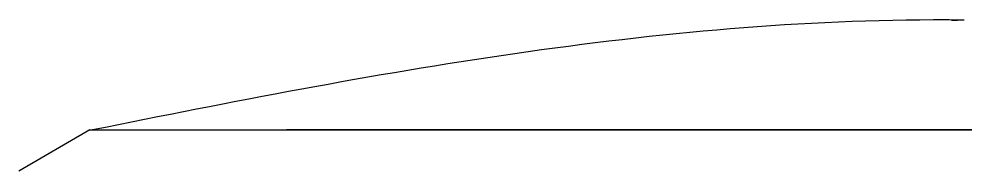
# Model space of a CAD drawing. Extents: x 4438 to 384502, y -178203 to -21188.
# Drawn here: x 381065.4 to 381217.1, y -175992.6 to -175968.2 of the extents above; entities that cross this region are included whole.
import ezdxf

# ---------------------------------------------------------------- set-up
doc = ezdxf.new("R2010")
doc.units = 0
doc.header["$LTSCALE"] = 8
doc.header["$MEASUREMENT"] = 0
doc.layers.add('PL', color=5, linetype='CONTINUOUS')

msp = doc.modelspace()

# ---------------------------------------------------------------- linework, layer by layer
at = {"layer": 'PL', "color": 7, "ltscale": 0.5}
for p, q in [((381076.791, -175985.967), (381065.399, -175992.568)), ((381076.791, -175985.967), (381323.558, -175985.984)), ((381355.044, -175985.967), (381108.277, -175985.984))]:
    msp.add_line(p, q, dxfattribs=at)
msp.add_open_spline([(381216.893, -175968.382), (381215.979, -175968.371), (381168.703, -175968.017), (381121.41, -175977.079), (381077.188, -175985.986)], degree=3, knots=[227.3129177, 227.3129177, 227.3129177, 227.3129177, 232.0065672, 470.6997857, 470.6997857, 470.6997857, 470.6997857], dxfattribs=at)
msp.add_open_spline([(381214.942, -175968.382), (381215.241, -175968.378), (381215.539, -175968.375), (381215.837, -175968.372)], degree=3, dxfattribs=at)

doc.saveas('drawing.dxf')
